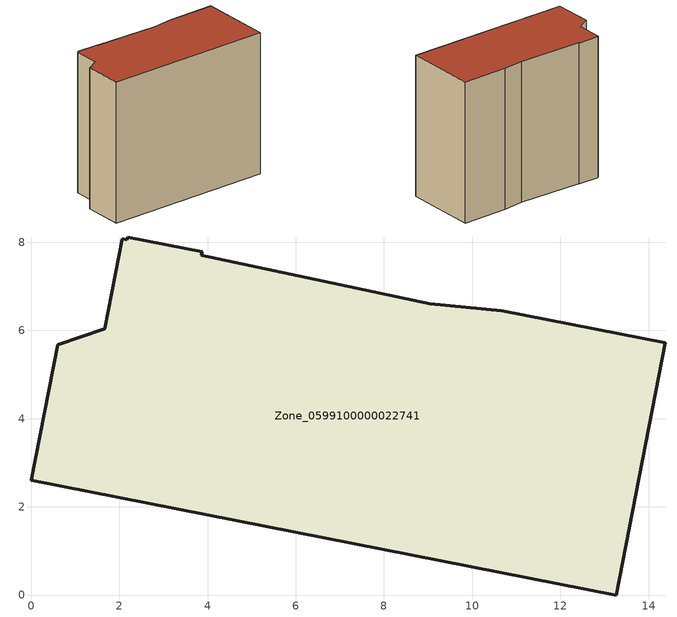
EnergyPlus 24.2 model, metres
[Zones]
Zone_0599100000022741
 floor ground (C_G): 0.6,5.68 1.67,6.04 2.07,8.08 2.17,8.06 2.19,8.12 3.88,7.79 3.86,7.7 9.04,6.6 10.67,6.45 14.38,5.72 13.27,0 0,2.6 z0
 wall outside (C_F): 13.27,0 14.38,5.72 10.67,6.45 9.04,6.6 3.86,7.7 3.88,7.79 2.19,8.12 2.17,8.06 2.07,8.08 1.67,6.04 0.6,5.68 0,2.6 13.27,0 z0:11.48
 roof outside (C_R): 9.04,6.6 3.86,7.7 3.88,7.79 2.19,8.12 2.17,8.06 2.07,8.08 1.67,6.04 0.6,5.68 0,2.6 13.27,0 14.38,5.72 10.67,6.45 z11.48
[BUILDING]
Pand.0599100000022741: North Axis=0; Terrain=City; Loads Convergence Tolerance Value=0.04; Temperature Convergence Tolerance Value=0.4; Solar Distribution=FullExterior; Maximum Number of Warmup Days=25; Minimum Number of Warmup Days=1
[Site:Location]
Rotterdam.The.Hague.AP_ZH_NLD Design_Conditions: Latitude=51.96; Longitude=4.45; Time Zone=1; Elevation=-4.5
[SITE:GROUNDTEMPERATURE:BUILDINGSURFACE]
18, 18, 18, 18, 18, 18, 18, 18, 18, 18, 18, 18
[MATERIAL] Thermal Absorptance=0.9; Solar Absorptance=0.7; Visible Absorptance=0.7
Name | Roughness | Thickness | Conductivity | Density | Specific Heat
G.TC.1946 | MediumSmooth | 0.15 | 1 | 540 | 1210
F.TC.1946 | Rough | 0.3 | 0.857143 | 1920 | 840
R.TC.1946 | MediumRough | 0.2 | 0.909091 | 1500 | 1000
[CONSTRUCTION]
C_G: G.TC.1946
C_F: F.TC.1946
C_R: R.TC.1946
[ZONE]
Zone_0599100000022741: Type=1; Multiplier=1; Ceiling Height=Autocalculate; Volume=Autocalculate; Floor Area=autocalculate; Part of Total Floor Area=Yes
[ZONEINFILTRATION:DESIGNFLOWRATE]
Infil_Zone_0599100000022741: Zone or ZoneList or Space or SpaceList=Zone_0599100000022741; Schedule=AlwaysOn; Design Flow Rate Calculation Method=Flow/Area; Flow Rate per Floor Area=0.003; Constant Term Coefficient=1; Temperature Term Coefficient=0; Velocity Term Coefficient=0; Velocity Squared Term Coefficient=0
[HVACTEMPLATE:ZONE:IDEALLOADSAIRSYSTEM]
Zone_0599100000022741: Maximum Heating Supply Air Temperature=50; Minimum Cooling Supply Air Temperature=13; Maximum Heating Supply Air Humidity Ratio=0.0156; Minimum Cooling Supply Air Humidity Ratio=0.0077; Heating Limit=NoLimit; Cooling Limit=NoLimit; Dehumidification Control Type=ConstantSensibleHeatRatio; Cooling Sensible Heat Ratio=0.7; Dehumidification Setpoint=60; Humidification Control Type=None; Humidification Setpoint=30; Outdoor Air Method=None; Outdoor Air Flow Rate per Person=0.00944; Outdoor Air Flow Rate per Zone Floor Area=0; Outdoor Air Flow Rate per Zone=0; Demand Controlled Ventilation Type=None; Outdoor Air Economizer Type=NoEconomizer; Heat Recovery Type=None; Sensible Heat Recovery Effectiveness=0.7; Latent Heat Recovery Effectiveness=0.65
[ZONECONTROL:THERMOSTAT]
ThermostatControl_Zone_0599100000022741: Zone or ZoneList=Zone_0599100000022741; Control Type Schedule=DualSetpointControlType; Control 1=Thermostat_Zone_0599100000022741; Temperature Difference Between Cutout And Setpoint=0
[THERMOSTATSETPOINT:DUALSETPOINT]
Thermostat_Zone_0599100000022741: Heating Setpoint Temperature Schedule=HeatingSetpoint_Zone_0599100000022741; Cooling Setpoint Temperature Schedule=CoolingSetpoint_Zone_0599100000022741
[SCHEDULE:COMPACT]
HeatingSetpoint_Zone_0599100000022741: Through: 12/31, For: AllDays, Until: 24:00, 21
CoolingSetpoint_Zone_0599100000022741: Through: 12/31, For: AllDays, Until: 24:00, 24
DualSetpointControlType: Through: 12/31, For: AllDays, Until: 24:00, 4
AlwaysOn: Through: 12/31, For: AllDays, Until: 24:00, 1
